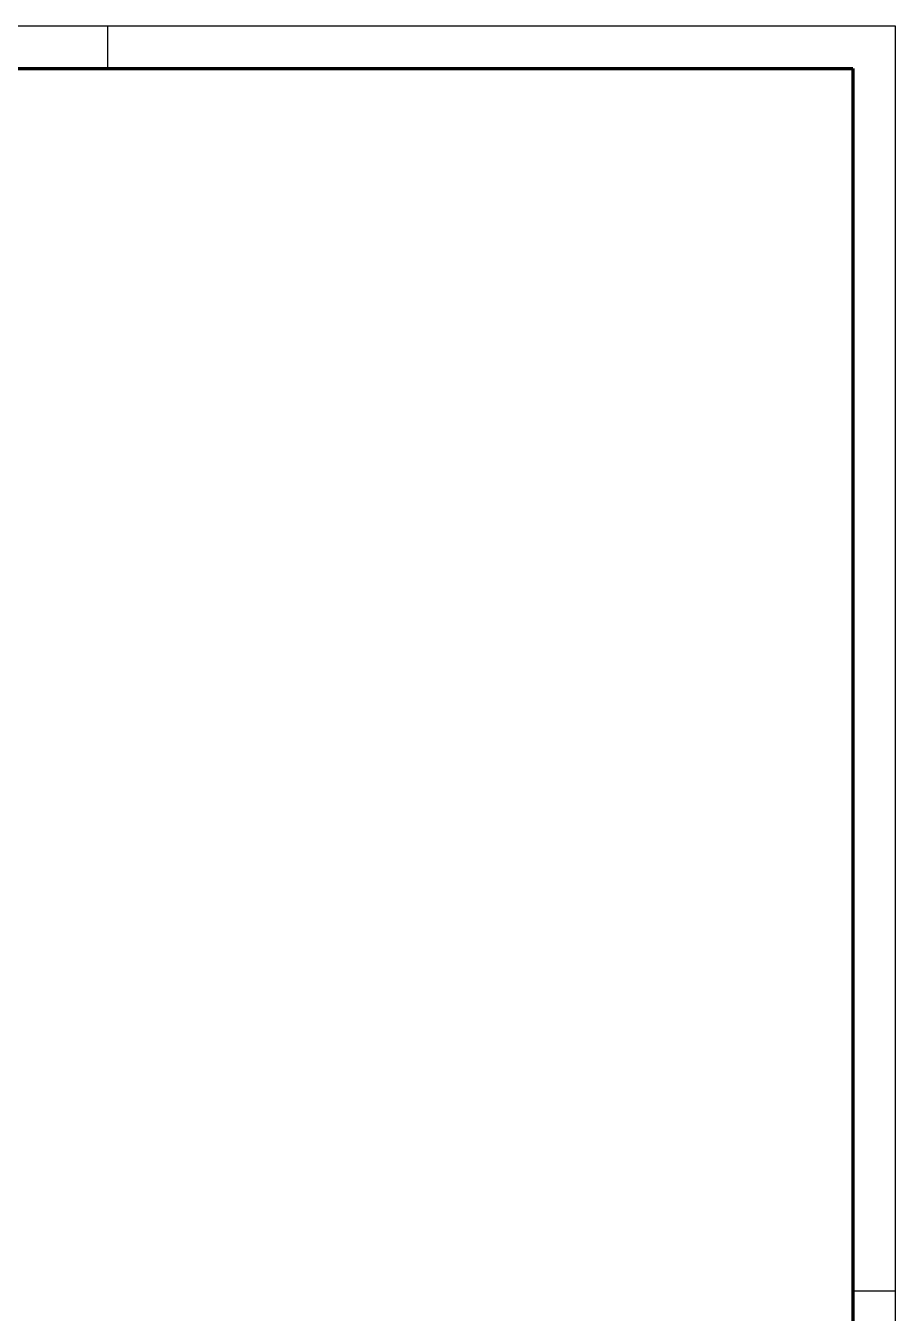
# Model space of a CAD drawing. Header units: metres. Extents: x -593 to 248, y 430 to 1024.
# Drawn here: x 44.1 to 248.3, y 721.4 to 1023.6 of the extents above; entities that cross this region are included whole.
import ezdxf

# ---------------------------------------------------------------- set-up
doc = ezdxf.new("R2010")
doc.units = ezdxf.units.M
doc.header["$MEASUREMENT"] = 0

msp = doc.modelspace()

# ---------------------------------------------------------------- linework, layer by layer
for p, q in [((-592.7, 1023.57), (248.3, 1023.57)), ((63.3, 1023.57), (63.3, 1013.57)), ((248.3, 1023.57), (248.3, 429.57)), ((248.3, 726.57), (238.3, 726.57))]:
    msp.add_line(p, q)
at = {"lineweight": 100}
for p, q in [((-572.7, 1013.57), (238.3, 1013.57)), ((238.3, 1013.57), (238.3, 439.57))]:
    msp.add_line(p, q, dxfattribs=at)

doc.saveas('drawing.dxf')
